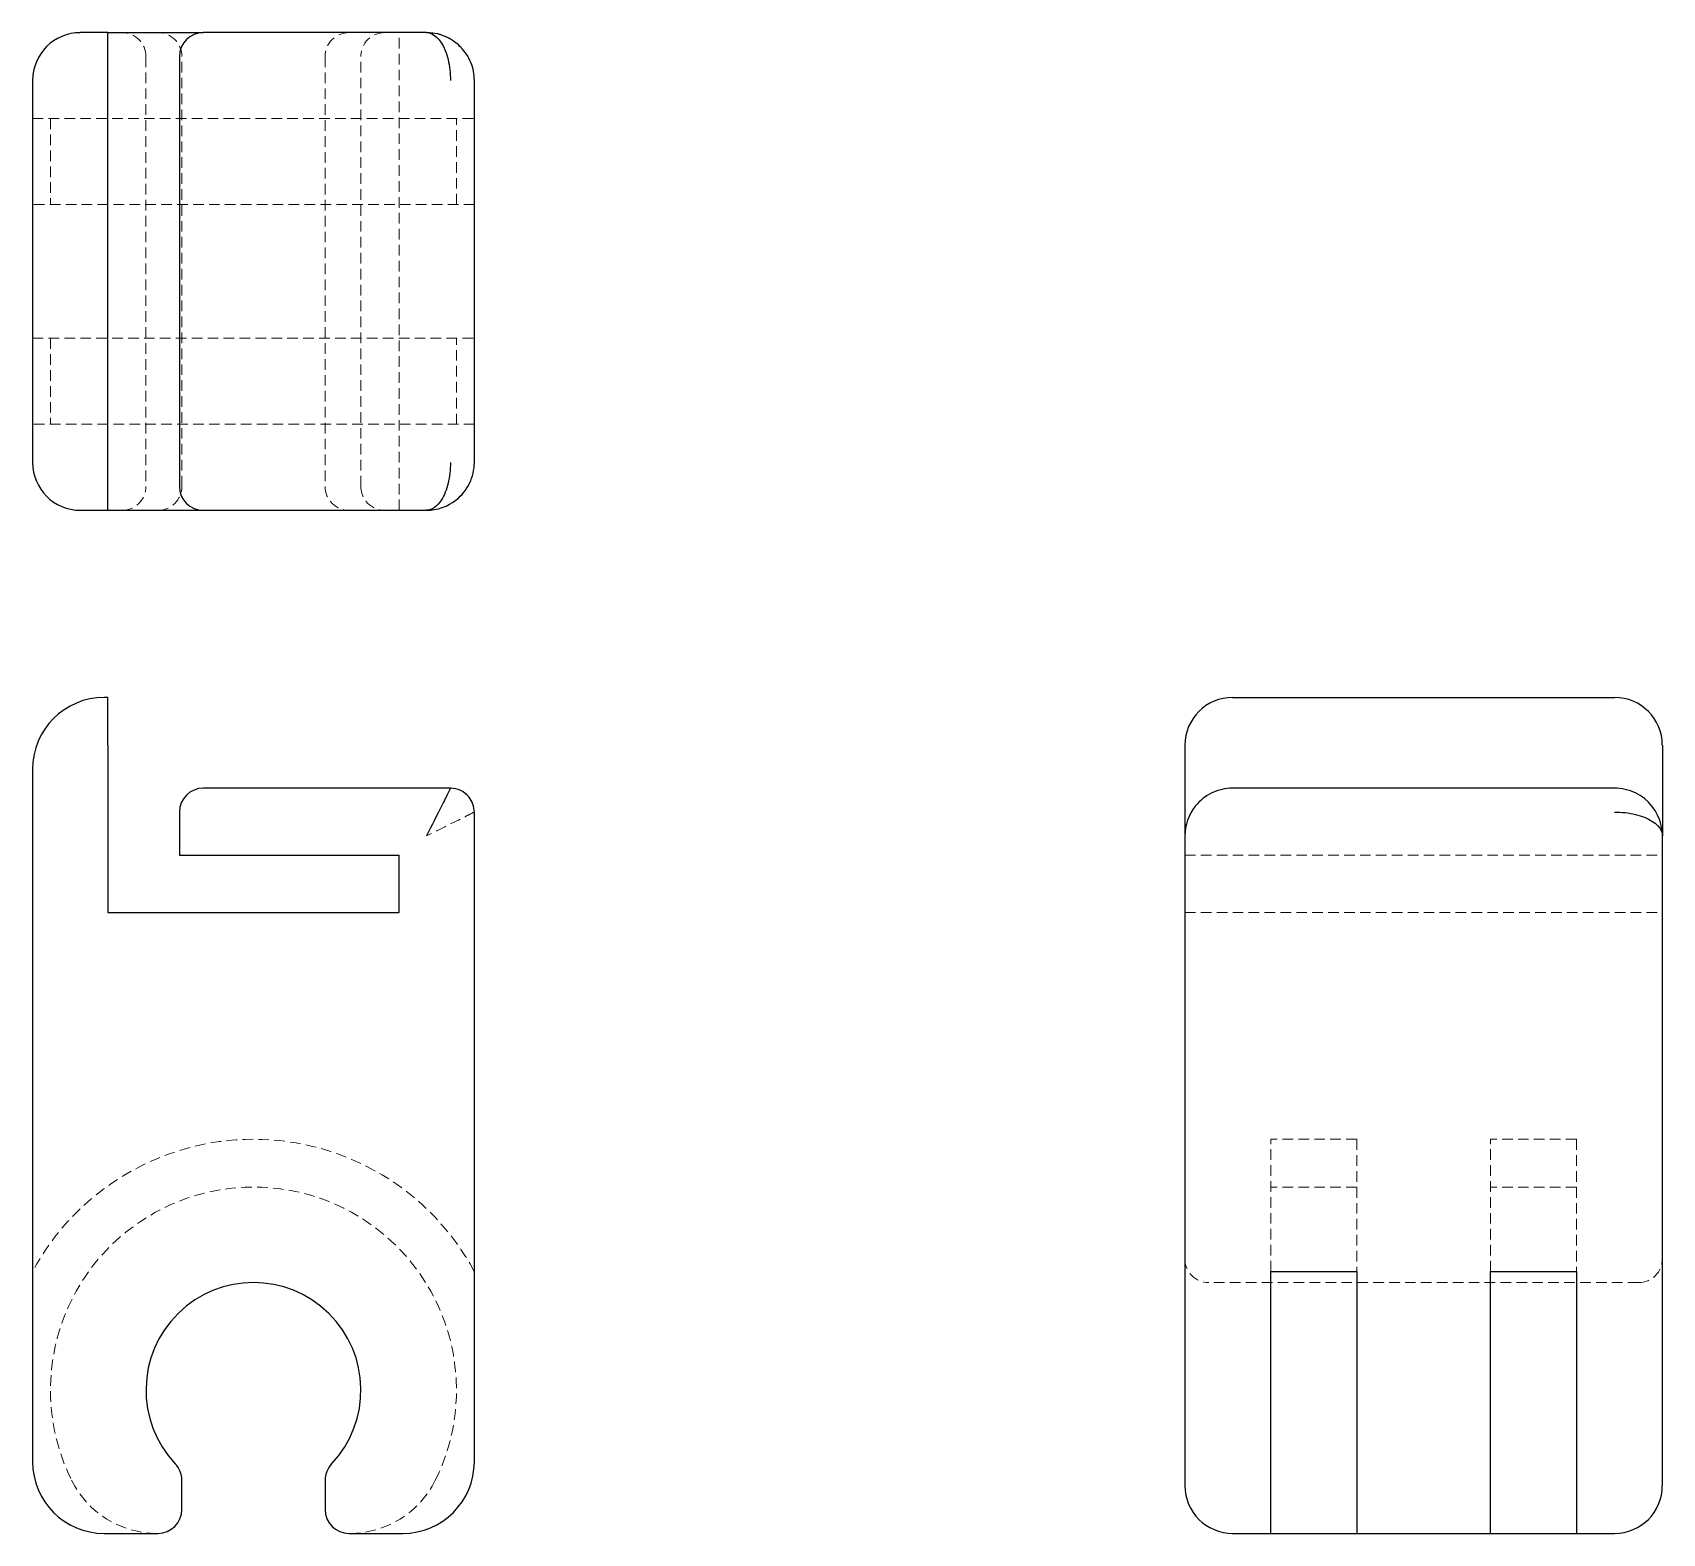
# Model space of a CAD drawing. Header units: millimetres. Extents: x 56 to 252, y 7 to 187.
import ezdxf

# ---------------------------------------------------------------- set-up
doc = ezdxf.new("R2010")
doc.units = ezdxf.units.MM
doc.linetypes.add('HIDDEN', pattern=[1.905, 1.27, -0.635])

msp = doc.modelspace()

# ---------------------------------------------------------------- linework, layer by layer
at = {"color": 7, "linetype": 'Continuous', "lineweight": 25}
for p, q in [((65.07, 186.53), (62.21, 186.53)), ((65.5, 186.53), (65.07, 186.53)), ((65.5, 180.81), (65.5, 186.53)), ((65.5, 186.53), (76.93, 186.53)), ((103.64, 186.53), (76.93, 186.53)), ((74.07, 183.67), (74.07, 180.81)), ((56.5, 180.81), (56.5, 135.1)), ((65.5, 135.1), (65.5, 180.81)), ((74.07, 180.81), (74.07, 135.1)), ((109.36, 135.1), (109.36, 180.81)), ((65.5, 129.39), (65.5, 135.1)), ((74.07, 135.1), (74.07, 132.24)), ((62.21, 129.39), (65.07, 129.39)), ((65.07, 129.39), (65.5, 129.39)), ((65.5, 129.39), (76.93, 129.39)), ((76.93, 129.39), (103.64, 129.39)), ((65.5, 107), (65.07, 107)), ((65.5, 101.29), (65.5, 107)), ((200.1, 107), (245.81, 107)), ((65.5, 101.29), (65.5, 81.29)), ((194.39, 101.29), (194.39, 90.43)), ((251.53, 101.29), (251.53, 90.43)), ((56.5, 98.43), (56.5, 15.57)), ((106.5, 96.14), (76.93, 96.14)), ((245.81, 96.14), (200.1, 96.14)), ((74.07, 93.29), (74.07, 90.43)), ((109.36, 15.57), (109.36, 93.29)), ((74.07, 90.43), (74.07, 88.14)), ((194.39, 90.43), (194.39, 15.57)), ((251.53, 15.57), (251.53, 90.43)), ((74.07, 88.14), (76.93, 88.14)), ((76.93, 88.14), (100.36, 88.14)), ((100.36, 81.29), (100.36, 88.14)), ((65.5, 81.29), (100.36, 81.29)), ((204.67, 38.34), (214.96, 38.34)), ((204.67, 15.57), (204.67, 38.34)), ((214.96, 38.34), (214.96, 15.57)), ((230.96, 38.34), (241.24, 38.34)), ((230.96, 15.57), (230.96, 38.34)), ((241.24, 38.34), (241.24, 15.57)), ((194.39, 15.57), (194.39, 12.71)), ((204.67, 7), (204.67, 15.57)), ((214.96, 15.57), (214.96, 7)), ((230.96, 7), (230.96, 15.57)), ((241.24, 15.57), (241.24, 7)), ((251.53, 12.71), (251.53, 15.57)), ((74.36, 12.71), (74.36, 13.36)), ((74.36, 9.86), (74.36, 12.71)), ((91.5, 13.36), (91.5, 12.71)), ((91.5, 12.71), (91.5, 9.86)), ((65.07, 7), (71.5, 7)), ((94.36, 7), (100.79, 7)), ((200.1, 7), (204.67, 7)), ((204.67, 7), (214.96, 7)), ((214.96, 7), (230.96, 7)), ((230.96, 7), (241.24, 7)), ((241.24, 7), (245.81, 7))]:
    msp.add_line(p, q, dxfattribs=at)
at = {"color": 7, "linetype": 'HIDDEN', "lineweight": 18}
for p, q in [((100.36, 129.39), (100.36, 186.53)), ((70.07, 183.67), (70.07, 132.24)), ((74.36, 132.24), (74.36, 183.67)), ((91.5, 183.67), (91.5, 132.24)), ((95.79, 132.24), (95.79, 183.67)), ((56.5, 176.24), (109.36, 176.24)), ((58.64, 176.24), (58.64, 165.96)), ((107.21, 165.96), (107.21, 176.24)), ((109.36, 165.96), (56.5, 165.96)), ((56.5, 149.96), (109.36, 149.96)), ((58.64, 149.96), (58.64, 139.67)), ((107.21, 139.67), (107.21, 149.96)), ((109.36, 139.67), (56.5, 139.67)), ((194.39, 88.14), (251.53, 88.14)), ((194.39, 81.29), (251.53, 81.29)), ((204.67, 38.34), (204.67, 54.14)), ((214.96, 54.14), (204.67, 54.14)), ((214.96, 54.14), (214.96, 38.34)), ((230.96, 38.34), (230.96, 54.14)), ((241.24, 54.14), (230.96, 54.14)), ((241.24, 54.14), (241.24, 38.34)), ((214.96, 48.43), (204.67, 48.43)), ((241.24, 48.43), (230.96, 48.43)), ((248.67, 37), (197.24, 37))]:
    msp.add_line(p, q, dxfattribs=at)
at = {"color": 7, "linetype": 'Continuous', "lineweight": 25}
for centre, radius, start, end in [((62.21, 180.81), 5.71, 90, 180), ((76.93, 183.67), 2.86, 90, 180), ((62.21, 135.1), 5.71, 180, 270), ((76.93, 132.24), 2.86, 180, 270), ((65.07, 98.43), 8.57, 90, 180), ((200.1, 101.29), 5.71, 90, 180), ((245.81, 101.29), 5.71, 0, 90), ((76.93, 93.29), 2.86, 90, 180), ((82.93, 24.14), 12.86, 316.6582, 223.3418), ((65.07, 15.57), 8.57, 180, 270), ((71.5, 13.36), 2.86, 0, 43.3418), ((94.36, 13.36), 2.86, 136.6582, 180), ((100.79, 15.57), 8.57, 270, 0), ((200.1, 12.71), 5.71, 180, 270), ((245.81, 12.71), 5.71, 270, 0), ((71.5, 9.86), 2.86, 270, 0), ((94.36, 9.86), 2.86, 180, 270)]:
    msp.add_arc(centre, radius, start, end, dxfattribs=at)
at = {"color": 7, "linetype": 'HIDDEN', "lineweight": 18}
for centre, radius, start, end in [((67.21, 183.67), 2.86, 0, 90), ((71.5, 183.67), 2.86, 0, 90), ((94.36, 183.67), 2.86, 90, 180), ((98.64, 183.67), 2.86, 90, 180), ((67.21, 132.24), 2.86, 270, 0), ((71.5, 132.24), 2.86, 270, 0), ((94.36, 132.24), 2.86, 180, 270), ((98.64, 132.24), 2.86, 180, 270), ((82.93, 24.14), 30, 28.2425, 151.7575), ((82.93, 24.14), 24.29, 333.6122, 206.3878), ((197.24, 39.86), 2.86, 180, 270), ((248.67, 39.86), 2.86, 270, 0), ((71.41, 18.43), 11.43, 206.3878, 270), ((94.45, 18.43), 11.43, 270, 333.6122)]:
    msp.add_arc(centre, radius, start, end, dxfattribs=at)
at = {"color": 7, "linetype": 'Continuous', "lineweight": 25}
for points, knots in [([(107.82, 184.71), (107.58, 184.94), (107.05, 185.43), (106.08, 186), (104.91, 186.44), (104.09, 186.5), (103.64, 186.53)], [0, 0, 0, 0, 0.190217, 0.41873, 0.688081, 1, 1, 1, 1]), ([(103.64, 186.53), (104.5, 186.53), (105.55, 185.51), (106.35, 182.95), (106.5, 181.67), (106.5, 180.81)], [0, 0, 0, 0, 0.897598, 1.121997, 1.570796, 1.570796, 1.570796, 1.570796]), ([(109.36, 180.81), (109.34, 181.17), (109.3, 181.91), (108.97, 182.97), (108.48, 183.95), (108.01, 184.47), (107.79, 184.72)], [0, 0, 0, 0, 0.244745, 0.498684, 0.763825, 1, 1, 1, 1]), ([(106.5, 135.1), (106.5, 134.25), (106.3, 132.54), (105.35, 130.13), (104.28, 129.39), (103.64, 129.39)], [0, 0, 0, 0, 0.448799, 0.897598, 1.570796, 1.570796, 1.570796, 1.570796]), ([(103.64, 129.39), (104.93, 129.39), (107.05, 130.13), (108.97, 132.54), (109.36, 134.25), (109.36, 135.1)], [0, 0, 0, 0, 0.673198, 1.121997, 1.570796, 1.570796, 1.570796, 1.570796]), ([(106.5, 96.14), (106.5, 96.14), (106.3, 95.75), (105.35, 93.84), (104.28, 91.71), (103.64, 90.43)], [0, 0, 0, 0, 0.448799, 0.897598, 1.570796, 1.570796, 1.570796, 1.570796]), ([(109.36, 93.29), (109.36, 93.93), (108.83, 95.43), (107.35, 96.14), (106.5, 96.14)], [0, 0, 0, 0, 0.428571, 1, 1, 1, 1]), ([(200.1, 96.14), (199.25, 96.14), (197.54, 95.75), (195.13, 93.84), (194.39, 91.71), (194.39, 90.43)], [0, 0, 0, 0, 0.448799, 0.897598, 1.570796, 1.570796, 1.570796, 1.570796]), ([(251.53, 90.43), (251.53, 92.14), (250.51, 94.25), (247.95, 95.85), (246.67, 96.14), (245.81, 96.14)], [0, 0, 0, 0, 0.897598, 1.121997, 1.570796, 1.570796, 1.570796, 1.570796]), ([(245.81, 93.29), (246.67, 93.29), (247.95, 93.14), (250.51, 92.34), (251.53, 91.28), (251.53, 90.43)], [0, 0, 0, 0, 0.448799, 0.673198, 1.570796, 1.570796, 1.570796, 1.570796])]:
    msp.add_open_spline(points, degree=3, knots=knots, dxfattribs=at)
at = {"color": 7, "linetype": 'HIDDEN', "lineweight": 18}
for points, knots in [([(107.79, 184.72), (107.76, 184.76), (107.64, 184.92), (107.38, 185.14), (107.03, 185.43), (106.62, 185.7), (105.96, 186.06), (105.2, 186.34), (104.34, 186.5), (103.88, 186.52), (103.64, 186.53)], [0, 0, 0, 0, 0.036095, 0.120518, 0.21519, 0.320156, 0.43545, 0.696805, 0.843205, 1, 1, 1, 1]), ([(109.36, 93.29), (109.36, 93.29), (109.06, 93.14), (107.47, 92.34), (105.35, 91.28), (103.64, 90.43)], [0, 0, 0, 0, 0.448799, 0.673198, 1.570796, 1.570796, 1.570796, 1.570796])]:
    msp.add_open_spline(points, degree=3, knots=knots, dxfattribs=at)

doc.saveas('drawing.dxf')
